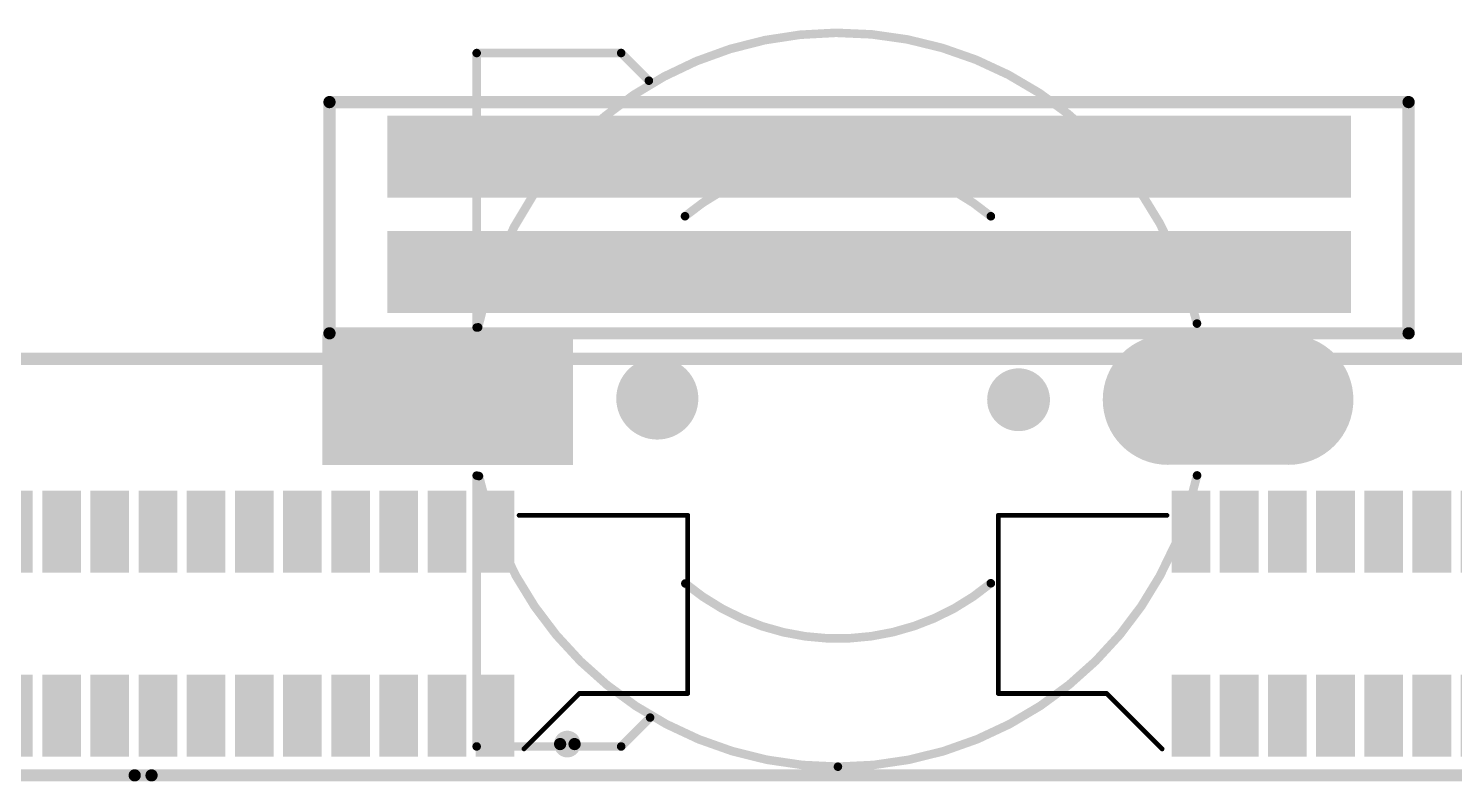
# Model space of a CAD drawing. Header units: millimetres. Extents: x 358.1 to 446.9, y 224.6 to 280.8.
# Drawn here: x 375.13 to 404.73, y 224.55 to 240.19 of the extents above; entities that cross this region are included whole.
import ezdxf

# ---------------------------------------------------------------- set-up
doc = ezdxf.new("R2010")
doc.units = ezdxf.units.MM
for name, color, linetype in [('BottomLayer', 5, 'Continuous'), ('BottomOverlay', 54, 'Continuous'), ('BottomPaste', 16, 'Continuous'), ('BottomSolder', 6, 'Continuous'), ('KeepOutLayer', 6, 'Continuous'), ('MidLayer1', 16, 'Continuous'), ('MidLayer2', 76, 'Continuous'), ('MidLayer3', 90, 'Continuous'), ('MidLayer4', 156, 'Continuous'), ('MultiLayer', 9, 'Continuous'), ('TopLayer', 1, 'Continuous'), ('TopOverlay', 2, 'Continuous'), ('TopPaste', 8, 'Continuous'), ('TopSolder', 216, 'Continuous')]:
    doc.layers.add(name, color=color, linetype=linetype)

# ---------------------------------------------------------------- blocks, each defined once
blk = doc.blocks.new('CR1220_B_2')
at = {"layer": 'BottomLayer'}
for points, const_width in [([(-0.35, -4.85, 1), (0.4, -4.85, 1)], 0.75), ([(-0.275, -12.35, 1), (0.275, -12.35, 1)], 0.55), ([(-0.625, -15.45, 1), (0.625, -15.45, 1)], 1.25), ([(-0.625, -17.95, 1), (0.625, -17.95, 1)], 1.25)]:
    blk.add_lwpolyline(points, format="xyb", close=True, dxfattribs=dict(at, const_width=const_width))
at = {"layer": 'BottomLayer', "const_width": 2.5}
blk.add_lwpolyline([(0, -17.95), (0, -15.45)], dxfattribs=at)
at = {"layer": 'BottomLayer'}
blk.add_solid([(-1.25, 2), (-1.25, -3), (1.25, 2), (1.25, -3)], dxfattribs=at)
at = {"layer": 'BottomOverlay', "const_width": 0.178}
for points in [[(-7.62, -8.6, -0.3541), (-1.585, -1.147)], [(1.504, -1.13, -0.814418), (1.581, -16.054)], [(-3.81, -11.775, -0.361502), (-3.816, -5.432)], [(3.81, -5.425, -0.361995), (3.81, -11.775)], [(-1.571, -16.056, -0.354618), (-7.62, -8.6)]]:
    blk.add_lwpolyline(points, format="xyb", dxfattribs=at)
for points in [[(-7.2, -1.1), (-7.2, -4.1)], [(-7.2, -1.1), (-1.575, -1.1)], [(1.5, -1.1), (7.2, -1.1)], [(7.2, -1.1), (7.2, -4.1)], [(-7.2, -4.1), (-6.6, -4.7)], [(7.2, -4.1), (6.625, -4.675)]]:
    blk.add_lwpolyline(points, dxfattribs=at)
at = {"layer": 'BottomOverlay', "const_width": 0.0889}
for points in [[(-7.244, -1.1, 1), (-7.156, -1.1, 1)], [(-7.244, -1.1, 1), (-7.156, -1.1, 1)], [(-1.629, -1.147, 1), (-1.54, -1.147, 1)], [(-1.619, -1.1, 1), (-1.531, -1.1, 1)], [(1.456, -1.1, 1), (1.544, -1.1, 1)], [(1.46, -1.13, 1), (1.548, -1.13, 1)], [(7.156, -1.1, 1), (7.244, -1.1, 1)], [(7.156, -1.1, 1), (7.244, -1.1, 1)], [(-7.244, -4.1, 1), (-7.156, -4.1, 1)], [(-7.244, -4.1, 1), (-7.156, -4.1, 1)], [(7.156, -4.1, 1), (7.244, -4.1, 1)], [(7.156, -4.1, 1), (7.244, -4.1, 1)], [(-6.644, -4.7, 1), (-6.556, -4.7, 1)], [(6.581, -4.675, 1), (6.669, -4.675, 1)], [(-3.86, -5.432, 1), (-3.771, -5.432, 1)], [(3.766, -5.425, 1), (3.855, -5.425, 1)], [(-7.664, -8.6, 1), (-7.576, -8.6, 1)], [(-7.664, -8.6, 1), (-7.576, -8.6, 1)], [(-3.855, -11.775, 1), (-3.766, -11.775, 1)], [(3.766, -11.775, 1), (3.855, -11.775, 1)], [(-1.616, -16.056, 1), (-1.527, -16.056, 1)], [(1.537, -16.054, 1), (1.626, -16.054, 1)]]:
    blk.add_lwpolyline(points, format="xyb", close=True, dxfattribs=at)
at = {"layer": 'BottomPaste', "const_width": 2.5}
blk.add_lwpolyline([(0, -17.95), (0, -15.45)], dxfattribs=at)
at = {"layer": 'BottomPaste', "const_width": 1.25}
for points in [[(-0.625, -15.45, 1), (0.625, -15.45, 1)], [(-0.625, -17.95, 1), (0.625, -17.95, 1)]]:
    blk.add_lwpolyline(points, format="xyb", close=True, dxfattribs=at)
at = {"layer": 'BottomPaste'}
blk.add_solid([(-1.25, 2), (-1.25, -3), (1.25, 2), (1.25, -3)], dxfattribs=at)
at = {"layer": 'BottomSolder'}
for points, const_width in [([(-0.401, -4.85, 1), (0.451, -4.85, 1)], 0.852), ([(-0.326, -12.35, 1), (0.326, -12.35, 1)], 0.652), ([(-0.676, -15.45, 1), (0.676, -15.45, 1)], 1.352), ([(-0.676, -17.95, 1), (0.676, -17.95, 1)], 1.352)]:
    blk.add_lwpolyline(points, format="xyb", close=True, dxfattribs=dict(at, const_width=const_width))
at = {"layer": 'BottomSolder', "const_width": 2.703}
blk.add_lwpolyline([(0, -17.95), (0, -15.45)], dxfattribs=at)
at = {"layer": 'BottomSolder'}
blk.add_solid([(-1.352, 2.102), (-1.352, -3.102), (1.352, 2.102), (1.352, -3.102)], dxfattribs=at)
at = {"layer": 'MidLayer1'}
for points, const_width in [([(-0.35, -4.85, 1), (0.4, -4.85, 1)], 0.75), ([(-0.275, -12.35, 1), (0.275, -12.35, 1)], 0.55)]:
    blk.add_lwpolyline(points, format="xyb", close=True, dxfattribs=dict(at, const_width=const_width))
at = {"layer": 'MidLayer2'}
for points, const_width in [([(-0.35, -4.85, 1), (0.4, -4.85, 1)], 0.75), ([(-0.275, -12.35, 1), (0.275, -12.35, 1)], 0.55)]:
    blk.add_lwpolyline(points, format="xyb", close=True, dxfattribs=dict(at, const_width=const_width))
at = {"layer": 'MidLayer3'}
for points, const_width in [([(-0.35, -4.85, 1), (0.4, -4.85, 1)], 0.75), ([(-0.275, -12.35, 1), (0.275, -12.35, 1)], 0.55)]:
    blk.add_lwpolyline(points, format="xyb", close=True, dxfattribs=dict(at, const_width=const_width))
at = {"layer": 'MidLayer4'}
for points, const_width in [([(-0.35, -4.85, 1), (0.4, -4.85, 1)], 0.75), ([(-0.275, -12.35, 1), (0.275, -12.35, 1)], 0.55)]:
    blk.add_lwpolyline(points, format="xyb", close=True, dxfattribs=dict(at, const_width=const_width))
at = {"layer": 'MultiLayer'}
for points, const_width in [([(-0.35, -4.85, 1), (0.4, -4.85, 1)], 0.75), ([(-0.275, -12.35, 1), (0.275, -12.35, 1)], 0.55)]:
    blk.add_lwpolyline(points, format="xyb", close=True, dxfattribs=dict(at, const_width=const_width))
at = {"layer": 'TopLayer'}
for points, const_width in [([(-0.35, -4.85, 1), (0.4, -4.85, 1)], 0.75), ([(-0.275, -12.35, 1), (0.275, -12.35, 1)], 0.55)]:
    blk.add_lwpolyline(points, format="xyb", close=True, dxfattribs=dict(at, const_width=const_width))
at = {"layer": 'TopSolder'}
for points, const_width in [([(-0.401, -4.85, 1), (0.451, -4.85, 1)], 0.852), ([(-0.326, -12.35, 1), (0.326, -12.35, 1)], 0.652)]:
    blk.add_lwpolyline(points, format="xyb", close=True, dxfattribs=dict(at, const_width=const_width))
blk = doc.blocks.new('FFC1_0_SMT_15P_4')
at = {"layer": 'TopLayer'}
for points in [[(-7.3, 1.16), (-6.7, 1.16), (-7.3, 2.66), (-6.7, 2.66)], [(-6.3, 1.16), (-5.7, 1.16), (-6.3, 2.66), (-5.7, 2.66)], [(-5.3, 1.16), (-4.7, 1.16), (-5.3, 2.66), (-4.7, 2.66)], [(-4.3, 1.16), (-3.7, 1.16), (-4.3, 2.66), (-3.7, 2.66)], [(-3.3, 1.16), (-2.7, 1.16), (-3.3, 2.66), (-2.7, 2.66)], [(-2.3, 1.16), (-1.7, 1.16), (-2.3, 2.66), (-1.7, 2.66)], [(-1.3, 1.16), (-0.7, 1.16), (-1.3, 2.66), (-0.7, 2.66)], [(-0.3, 1.16), (0.3, 1.16), (-0.3, 2.66), (0.3, 2.66)], [(0.7, 1.16), (1.3, 1.16), (0.7, 2.66), (1.3, 2.66)], [(1.7, 1.16), (2.3, 1.16), (1.7, 2.66), (2.3, 2.66)], [(2.7, 1.16), (3.3, 1.16), (2.7, 2.66), (3.3, 2.66)], [(3.7, 1.16), (4.3, 1.16), (3.7, 2.66), (4.3, 2.66)], [(4.7, 1.16), (5.3, 1.16), (4.7, 2.66), (5.3, 2.66)], [(5.7, 1.16), (6.3, 1.16), (5.7, 2.66), (6.3, 2.66)], [(6.7, 1.16), (7.3, 1.16), (6.7, 2.66), (7.3, 2.66)], [(-7.3, -2.66), (-6.7, -2.66), (-7.3, -1.16), (-6.7, -1.16)], [(-6.3, -2.66), (-5.7, -2.66), (-6.3, -1.16), (-5.7, -1.16)], [(-5.3, -2.66), (-4.7, -2.66), (-5.3, -1.16), (-4.7, -1.16)], [(-4.3, -2.66), (-3.7, -2.66), (-4.3, -1.16), (-3.7, -1.16)], [(-3.3, -2.66), (-2.7, -2.66), (-3.3, -1.16), (-2.7, -1.16)], [(-2.3, -2.66), (-1.7, -2.66), (-2.3, -1.16), (-1.7, -1.16)], [(-1.3, -2.66), (-0.7, -2.66), (-1.3, -1.16), (-0.7, -1.16)], [(-0.3, -2.66), (0.3, -2.66), (-0.3, -1.16), (0.3, -1.16)], [(0.7, -2.66), (1.3, -2.66), (0.7, -1.16), (1.3, -1.16)], [(1.7, -2.66), (2.3, -2.66), (1.7, -1.16), (2.3, -1.16)], [(2.7, -2.66), (3.3, -2.66), (2.7, -1.16), (3.3, -1.16)], [(3.7, -2.66), (4.3, -2.66), (3.7, -1.16), (4.3, -1.16)], [(4.7, -2.66), (5.3, -2.66), (4.7, -1.16), (5.3, -1.16)], [(5.7, -2.66), (6.3, -2.66), (5.7, -1.16), (6.3, -1.16)], [(6.7, -2.66), (7.3, -2.66), (6.7, -1.16), (7.3, -1.16)]]:
    blk.add_solid(points, dxfattribs=at)
at = {"layer": 'TopOverlay'}
for points, const_width in [([(-8.35, 2.5, 1), (-8.65, 2.5, 1)], 0.254), ([(-8.714, 2.5, 1), (-8.587, 2.5, 1)], 0.127), ([(-8.414, 2.5, 1), (-8.287, 2.5, 1)], 0.127), ([(-7.625, 2.6, 1), (-7.575, 2.6, 1)], 0.05), ([(7.575, 2.6, 1), (7.625, 2.6, 1)], 0.05), ([(-11.025, 1.45, 1), (-10.975, 1.45, 1)], 0.05), ([(-11.025, 1.45, 1), (-10.975, 1.45, 1)], 0.05), ([(-8.775, 1.45, 1), (-8.725, 1.45, 1)], 0.05), ([(-8.775, 1.45, 1), (-8.725, 1.45, 1)], 0.05), ([(8.725, 1.45, 1), (8.775, 1.45, 1)], 0.05), ([(8.725, 1.45, 1), (8.775, 1.45, 1)], 0.05), ([(10.975, 1.45, 1), (11.025, 1.45, 1)], 0.05), ([(10.975, 1.45, 1), (11.025, 1.45, 1)], 0.05), ([(-11.025, -2.25, 1), (-10.975, -2.25, 1)], 0.05), ([(-11.025, -2.25, 1), (-10.975, -2.25, 1)], 0.05), ([(-7.525, -2.25, 1), (-7.475, -2.25, 1)], 0.05), ([(7.475, -2.25, 1), (7.525, -2.25, 1)], 0.05), ([(10.975, -2.25, 1), (11.025, -2.25, 1)], 0.05), ([(10.975, -2.25, 1), (11.025, -2.25, 1)], 0.05)]:
    blk.add_lwpolyline(points, format="xyb", close=True, dxfattribs=dict(at, const_width=const_width))
at = {"layer": 'TopOverlay', "const_width": 0.1}
for points in [[(-7.6, 2.6), (-8.75, 1.45)], [(8.75, 1.45), (7.6, 2.6)], [(-8.75, 1.45), (-11, 1.45)], [(-11, 1.45), (-11, -2.25)], [(11, 1.45), (8.75, 1.45)], [(11, 1.45), (11, -2.25)], [(-7.5, -2.25), (-11, -2.25)], [(11, -2.25), (7.5, -2.25)]]:
    blk.add_lwpolyline(points, dxfattribs=at)
at = {"layer": 'TopPaste'}
for points in [[(-7.3, 1.16), (-6.7, 1.16), (-7.3, 2.66), (-6.7, 2.66)], [(-6.3, 1.16), (-5.7, 1.16), (-6.3, 2.66), (-5.7, 2.66)], [(-5.3, 1.16), (-4.7, 1.16), (-5.3, 2.66), (-4.7, 2.66)], [(-4.3, 1.16), (-3.7, 1.16), (-4.3, 2.66), (-3.7, 2.66)], [(-3.3, 1.16), (-2.7, 1.16), (-3.3, 2.66), (-2.7, 2.66)], [(-2.3, 1.16), (-1.7, 1.16), (-2.3, 2.66), (-1.7, 2.66)], [(-1.3, 1.16), (-0.7, 1.16), (-1.3, 2.66), (-0.7, 2.66)], [(-0.3, 1.16), (0.3, 1.16), (-0.3, 2.66), (0.3, 2.66)], [(0.7, 1.16), (1.3, 1.16), (0.7, 2.66), (1.3, 2.66)], [(1.7, 1.16), (2.3, 1.16), (1.7, 2.66), (2.3, 2.66)], [(2.7, 1.16), (3.3, 1.16), (2.7, 2.66), (3.3, 2.66)], [(3.7, 1.16), (4.3, 1.16), (3.7, 2.66), (4.3, 2.66)], [(4.7, 1.16), (5.3, 1.16), (4.7, 2.66), (5.3, 2.66)], [(5.7, 1.16), (6.3, 1.16), (5.7, 2.66), (6.3, 2.66)], [(6.7, 1.16), (7.3, 1.16), (6.7, 2.66), (7.3, 2.66)], [(-7.3, -2.66), (-6.7, -2.66), (-7.3, -1.16), (-6.7, -1.16)], [(-6.3, -2.66), (-5.7, -2.66), (-6.3, -1.16), (-5.7, -1.16)], [(-5.3, -2.66), (-4.7, -2.66), (-5.3, -1.16), (-4.7, -1.16)], [(-4.3, -2.66), (-3.7, -2.66), (-4.3, -1.16), (-3.7, -1.16)], [(-3.3, -2.66), (-2.7, -2.66), (-3.3, -1.16), (-2.7, -1.16)], [(-2.3, -2.66), (-1.7, -2.66), (-2.3, -1.16), (-1.7, -1.16)], [(-1.3, -2.66), (-0.7, -2.66), (-1.3, -1.16), (-0.7, -1.16)], [(-0.3, -2.66), (0.3, -2.66), (-0.3, -1.16), (0.3, -1.16)], [(0.7, -2.66), (1.3, -2.66), (0.7, -1.16), (1.3, -1.16)], [(1.7, -2.66), (2.3, -2.66), (1.7, -1.16), (2.3, -1.16)], [(2.7, -2.66), (3.3, -2.66), (2.7, -1.16), (3.3, -1.16)], [(3.7, -2.66), (4.3, -2.66), (3.7, -1.16), (4.3, -1.16)], [(4.7, -2.66), (5.3, -2.66), (4.7, -1.16), (5.3, -1.16)], [(5.7, -2.66), (6.3, -2.66), (5.7, -1.16), (6.3, -1.16)], [(6.7, -2.66), (7.3, -2.66), (6.7, -1.16), (7.3, -1.16)]]:
    blk.add_solid(points, dxfattribs=at)
at = {"layer": 'TopSolder'}
for points in [[(-7.402, 1.058), (-6.598, 1.058), (-7.402, 2.762), (-6.598, 2.762)], [(-6.402, 1.058), (-5.598, 1.058), (-6.402, 2.762), (-5.598, 2.762)], [(-5.402, 1.058), (-4.598, 1.058), (-5.402, 2.762), (-4.598, 2.762)], [(-4.402, 1.058), (-3.598, 1.058), (-4.402, 2.762), (-3.598, 2.762)], [(-3.402, 1.058), (-2.598, 1.058), (-3.402, 2.762), (-2.598, 2.762)], [(-2.402, 1.058), (-1.598, 1.058), (-2.402, 2.762), (-1.598, 2.762)], [(-1.402, 1.058), (-0.598, 1.058), (-1.402, 2.762), (-0.598, 2.762)], [(-0.402, 1.058), (0.402, 1.058), (-0.402, 2.762), (0.402, 2.762)], [(0.598, 1.058), (1.402, 1.058), (0.598, 2.762), (1.402, 2.762)], [(1.598, 1.058), (2.402, 1.058), (1.598, 2.762), (2.402, 2.762)], [(2.598, 1.058), (3.402, 1.058), (2.598, 2.762), (3.402, 2.762)], [(3.598, 1.058), (4.402, 1.058), (3.598, 2.762), (4.402, 2.762)], [(4.598, 1.058), (5.402, 1.058), (4.598, 2.762), (5.402, 2.762)], [(5.598, 1.058), (6.402, 1.058), (5.598, 2.762), (6.402, 2.762)], [(6.598, 1.058), (7.402, 1.058), (6.598, 2.762), (7.402, 2.762)], [(-7.402, -2.762), (-6.598, -2.762), (-7.402, -1.058), (-6.598, -1.058)], [(-6.402, -2.762), (-5.598, -2.762), (-6.402, -1.058), (-5.598, -1.058)], [(-5.402, -2.762), (-4.598, -2.762), (-5.402, -1.058), (-4.598, -1.058)], [(-4.402, -2.762), (-3.598, -2.762), (-4.402, -1.058), (-3.598, -1.058)], [(-3.402, -2.762), (-2.598, -2.762), (-3.402, -1.058), (-2.598, -1.058)], [(-2.402, -2.762), (-1.598, -2.762), (-2.402, -1.058), (-1.598, -1.058)], [(-1.402, -2.762), (-0.598, -2.762), (-1.402, -1.058), (-0.598, -1.058)], [(-0.402, -2.762), (0.402, -2.762), (-0.402, -1.058), (0.402, -1.058)], [(0.598, -2.762), (1.402, -2.762), (0.598, -1.058), (1.402, -1.058)], [(1.598, -2.762), (2.402, -2.762), (1.598, -1.058), (2.402, -1.058)], [(2.598, -2.762), (3.402, -2.762), (2.598, -1.058), (3.402, -1.058)], [(3.598, -2.762), (4.402, -2.762), (3.598, -1.058), (4.402, -1.058)], [(4.598, -2.762), (5.402, -2.762), (4.598, -1.058), (5.402, -1.058)], [(5.598, -2.762), (6.402, -2.762), (5.598, -1.058), (6.402, -1.058)], [(6.598, -2.762), (7.402, -2.762), (6.598, -1.058), (7.402, -1.058)]]:
    blk.add_solid(points, dxfattribs=at)
blk = doc.blocks.new('FFC1_0_SMT_15P_5')
at = {"layer": 'TopLayer'}
for points in [[(-7.3, 1.16), (-6.7, 1.16), (-7.3, 2.66), (-6.7, 2.66)], [(-6.3, 1.16), (-5.7, 1.16), (-6.3, 2.66), (-5.7, 2.66)], [(-5.3, 1.16), (-4.7, 1.16), (-5.3, 2.66), (-4.7, 2.66)], [(-4.3, 1.16), (-3.7, 1.16), (-4.3, 2.66), (-3.7, 2.66)], [(-3.3, 1.16), (-2.7, 1.16), (-3.3, 2.66), (-2.7, 2.66)], [(-2.3, 1.16), (-1.7, 1.16), (-2.3, 2.66), (-1.7, 2.66)], [(-1.3, 1.16), (-0.7, 1.16), (-1.3, 2.66), (-0.7, 2.66)], [(-0.3, 1.16), (0.3, 1.16), (-0.3, 2.66), (0.3, 2.66)], [(0.7, 1.16), (1.3, 1.16), (0.7, 2.66), (1.3, 2.66)], [(1.7, 1.16), (2.3, 1.16), (1.7, 2.66), (2.3, 2.66)], [(2.7, 1.16), (3.3, 1.16), (2.7, 2.66), (3.3, 2.66)], [(3.7, 1.16), (4.3, 1.16), (3.7, 2.66), (4.3, 2.66)], [(4.7, 1.16), (5.3, 1.16), (4.7, 2.66), (5.3, 2.66)], [(5.7, 1.16), (6.3, 1.16), (5.7, 2.66), (6.3, 2.66)], [(6.7, 1.16), (7.3, 1.16), (6.7, 2.66), (7.3, 2.66)], [(-7.3, -2.66), (-6.7, -2.66), (-7.3, -1.16), (-6.7, -1.16)], [(-6.3, -2.66), (-5.7, -2.66), (-6.3, -1.16), (-5.7, -1.16)], [(-5.3, -2.66), (-4.7, -2.66), (-5.3, -1.16), (-4.7, -1.16)], [(-4.3, -2.66), (-3.7, -2.66), (-4.3, -1.16), (-3.7, -1.16)], [(-3.3, -2.66), (-2.7, -2.66), (-3.3, -1.16), (-2.7, -1.16)], [(-2.3, -2.66), (-1.7, -2.66), (-2.3, -1.16), (-1.7, -1.16)], [(-1.3, -2.66), (-0.7, -2.66), (-1.3, -1.16), (-0.7, -1.16)], [(-0.3, -2.66), (0.3, -2.66), (-0.3, -1.16), (0.3, -1.16)], [(0.7, -2.66), (1.3, -2.66), (0.7, -1.16), (1.3, -1.16)], [(1.7, -2.66), (2.3, -2.66), (1.7, -1.16), (2.3, -1.16)], [(2.7, -2.66), (3.3, -2.66), (2.7, -1.16), (3.3, -1.16)], [(3.7, -2.66), (4.3, -2.66), (3.7, -1.16), (4.3, -1.16)], [(4.7, -2.66), (5.3, -2.66), (4.7, -1.16), (5.3, -1.16)], [(5.7, -2.66), (6.3, -2.66), (5.7, -1.16), (6.3, -1.16)], [(6.7, -2.66), (7.3, -2.66), (6.7, -1.16), (7.3, -1.16)]]:
    blk.add_solid(points, dxfattribs=at)
at = {"layer": 'TopOverlay'}
for points, const_width in [([(-8.35, 2.5, 1), (-8.65, 2.5, 1)], 0.254), ([(-8.714, 2.5, 1), (-8.587, 2.5, 1)], 0.127), ([(-8.414, 2.5, 1), (-8.287, 2.5, 1)], 0.127), ([(-7.625, 2.6, 1), (-7.575, 2.6, 1)], 0.05), ([(7.575, 2.6, 1), (7.625, 2.6, 1)], 0.05), ([(-11.025, 1.45, 1), (-10.975, 1.45, 1)], 0.05), ([(-11.025, 1.45, 1), (-10.975, 1.45, 1)], 0.05), ([(-8.775, 1.45, 1), (-8.725, 1.45, 1)], 0.05), ([(-8.775, 1.45, 1), (-8.725, 1.45, 1)], 0.05), ([(8.725, 1.45, 1), (8.775, 1.45, 1)], 0.05), ([(8.725, 1.45, 1), (8.775, 1.45, 1)], 0.05), ([(10.975, 1.45, 1), (11.025, 1.45, 1)], 0.05), ([(10.975, 1.45, 1), (11.025, 1.45, 1)], 0.05), ([(-11.025, -2.25, 1), (-10.975, -2.25, 1)], 0.05), ([(-11.025, -2.25, 1), (-10.975, -2.25, 1)], 0.05), ([(-7.525, -2.25, 1), (-7.475, -2.25, 1)], 0.05), ([(7.475, -2.25, 1), (7.525, -2.25, 1)], 0.05), ([(10.975, -2.25, 1), (11.025, -2.25, 1)], 0.05), ([(10.975, -2.25, 1), (11.025, -2.25, 1)], 0.05)]:
    blk.add_lwpolyline(points, format="xyb", close=True, dxfattribs=dict(at, const_width=const_width))
at = {"layer": 'TopOverlay', "const_width": 0.1}
for points in [[(-7.6, 2.6), (-8.75, 1.45)], [(8.75, 1.45), (7.6, 2.6)], [(-8.75, 1.45), (-11, 1.45)], [(-11, 1.45), (-11, -2.25)], [(11, 1.45), (8.75, 1.45)], [(11, 1.45), (11, -2.25)], [(-7.5, -2.25), (-11, -2.25)], [(11, -2.25), (7.5, -2.25)]]:
    blk.add_lwpolyline(points, dxfattribs=at)
at = {"layer": 'TopPaste'}
for points in [[(-7.3, 1.16), (-6.7, 1.16), (-7.3, 2.66), (-6.7, 2.66)], [(-6.3, 1.16), (-5.7, 1.16), (-6.3, 2.66), (-5.7, 2.66)], [(-5.3, 1.16), (-4.7, 1.16), (-5.3, 2.66), (-4.7, 2.66)], [(-4.3, 1.16), (-3.7, 1.16), (-4.3, 2.66), (-3.7, 2.66)], [(-3.3, 1.16), (-2.7, 1.16), (-3.3, 2.66), (-2.7, 2.66)], [(-2.3, 1.16), (-1.7, 1.16), (-2.3, 2.66), (-1.7, 2.66)], [(-1.3, 1.16), (-0.7, 1.16), (-1.3, 2.66), (-0.7, 2.66)], [(-0.3, 1.16), (0.3, 1.16), (-0.3, 2.66), (0.3, 2.66)], [(0.7, 1.16), (1.3, 1.16), (0.7, 2.66), (1.3, 2.66)], [(1.7, 1.16), (2.3, 1.16), (1.7, 2.66), (2.3, 2.66)], [(2.7, 1.16), (3.3, 1.16), (2.7, 2.66), (3.3, 2.66)], [(3.7, 1.16), (4.3, 1.16), (3.7, 2.66), (4.3, 2.66)], [(4.7, 1.16), (5.3, 1.16), (4.7, 2.66), (5.3, 2.66)], [(5.7, 1.16), (6.3, 1.16), (5.7, 2.66), (6.3, 2.66)], [(6.7, 1.16), (7.3, 1.16), (6.7, 2.66), (7.3, 2.66)], [(-7.3, -2.66), (-6.7, -2.66), (-7.3, -1.16), (-6.7, -1.16)], [(-6.3, -2.66), (-5.7, -2.66), (-6.3, -1.16), (-5.7, -1.16)], [(-5.3, -2.66), (-4.7, -2.66), (-5.3, -1.16), (-4.7, -1.16)], [(-4.3, -2.66), (-3.7, -2.66), (-4.3, -1.16), (-3.7, -1.16)], [(-3.3, -2.66), (-2.7, -2.66), (-3.3, -1.16), (-2.7, -1.16)], [(-2.3, -2.66), (-1.7, -2.66), (-2.3, -1.16), (-1.7, -1.16)], [(-1.3, -2.66), (-0.7, -2.66), (-1.3, -1.16), (-0.7, -1.16)], [(-0.3, -2.66), (0.3, -2.66), (-0.3, -1.16), (0.3, -1.16)], [(0.7, -2.66), (1.3, -2.66), (0.7, -1.16), (1.3, -1.16)], [(1.7, -2.66), (2.3, -2.66), (1.7, -1.16), (2.3, -1.16)], [(2.7, -2.66), (3.3, -2.66), (2.7, -1.16), (3.3, -1.16)], [(3.7, -2.66), (4.3, -2.66), (3.7, -1.16), (4.3, -1.16)], [(4.7, -2.66), (5.3, -2.66), (4.7, -1.16), (5.3, -1.16)], [(5.7, -2.66), (6.3, -2.66), (5.7, -1.16), (6.3, -1.16)], [(6.7, -2.66), (7.3, -2.66), (6.7, -1.16), (7.3, -1.16)]]:
    blk.add_solid(points, dxfattribs=at)
at = {"layer": 'TopSolder'}
for points in [[(-7.402, 1.058), (-6.598, 1.058), (-7.402, 2.762), (-6.598, 2.762)], [(-6.402, 1.058), (-5.598, 1.058), (-6.402, 2.762), (-5.598, 2.762)], [(-5.402, 1.058), (-4.598, 1.058), (-5.402, 2.762), (-4.598, 2.762)], [(-4.402, 1.058), (-3.598, 1.058), (-4.402, 2.762), (-3.598, 2.762)], [(-3.402, 1.058), (-2.598, 1.058), (-3.402, 2.762), (-2.598, 2.762)], [(-2.402, 1.058), (-1.598, 1.058), (-2.402, 2.762), (-1.598, 2.762)], [(-1.402, 1.058), (-0.598, 1.058), (-1.402, 2.762), (-0.598, 2.762)], [(-0.402, 1.058), (0.402, 1.058), (-0.402, 2.762), (0.402, 2.762)], [(0.598, 1.058), (1.402, 1.058), (0.598, 2.762), (1.402, 2.762)], [(1.598, 1.058), (2.402, 1.058), (1.598, 2.762), (2.402, 2.762)], [(2.598, 1.058), (3.402, 1.058), (2.598, 2.762), (3.402, 2.762)], [(3.598, 1.058), (4.402, 1.058), (3.598, 2.762), (4.402, 2.762)], [(4.598, 1.058), (5.402, 1.058), (4.598, 2.762), (5.402, 2.762)], [(5.598, 1.058), (6.402, 1.058), (5.598, 2.762), (6.402, 2.762)], [(6.598, 1.058), (7.402, 1.058), (6.598, 2.762), (7.402, 2.762)], [(-7.402, -2.762), (-6.598, -2.762), (-7.402, -1.058), (-6.598, -1.058)], [(-6.402, -2.762), (-5.598, -2.762), (-6.402, -1.058), (-5.598, -1.058)], [(-5.402, -2.762), (-4.598, -2.762), (-5.402, -1.058), (-4.598, -1.058)], [(-4.402, -2.762), (-3.598, -2.762), (-4.402, -1.058), (-3.598, -1.058)], [(-3.402, -2.762), (-2.598, -2.762), (-3.402, -1.058), (-2.598, -1.058)], [(-2.402, -2.762), (-1.598, -2.762), (-2.402, -1.058), (-1.598, -1.058)], [(-1.402, -2.762), (-0.598, -2.762), (-1.402, -1.058), (-0.598, -1.058)], [(-0.402, -2.762), (0.402, -2.762), (-0.402, -1.058), (0.402, -1.058)], [(0.598, -2.762), (1.402, -2.762), (0.598, -1.058), (1.402, -1.058)], [(1.598, -2.762), (2.402, -2.762), (1.598, -1.058), (2.402, -1.058)], [(2.598, -2.762), (3.402, -2.762), (2.598, -1.058), (3.402, -1.058)], [(3.598, -2.762), (4.402, -2.762), (3.598, -1.058), (4.402, -1.058)], [(4.598, -2.762), (5.402, -2.762), (4.598, -1.058), (5.402, -1.058)], [(5.598, -2.762), (6.402, -2.762), (5.598, -1.058), (6.402, -1.058)], [(6.598, -2.762), (7.402, -2.762), (6.598, -1.058), (7.402, -1.058)]]:
    blk.add_solid(points, dxfattribs=at)
blk = doc.blocks.new('CM4_10')
at = {"layer": 'TopLayer'}
for points in [[(-19.5, -33.25), (-19.7, -33.25), (-19.5, -34.75), (-19.7, -34.75)], [(-19.1, -33.25), (-19.3, -33.25), (-19.1, -34.75), (-19.3, -34.75)], [(-18.7, -33.25), (-18.9, -33.25), (-18.7, -34.75), (-18.9, -34.75)], [(-18.3, -33.25), (-18.5, -33.25), (-18.3, -34.75), (-18.5, -34.75)], [(-17.9, -33.25), (-18.1, -33.25), (-17.9, -34.75), (-18.1, -34.75)], [(-17.5, -33.25), (-17.7, -33.25), (-17.5, -34.75), (-17.7, -34.75)], [(-17.1, -33.25), (-17.3, -33.25), (-17.1, -34.75), (-17.3, -34.75)], [(-16.7, -33.25), (-16.9, -33.25), (-16.7, -34.75), (-16.9, -34.75)], [(-16.3, -33.25), (-16.5, -33.25), (-16.3, -34.75), (-16.5, -34.75)], [(-15.9, -33.25), (-16.1, -33.25), (-15.9, -34.75), (-16.1, -34.75)], [(-15.5, -33.25), (-15.7, -33.25), (-15.5, -34.75), (-15.7, -34.75)], [(-15.1, -33.25), (-15.3, -33.25), (-15.1, -34.75), (-15.3, -34.75)], [(-14.7, -33.25), (-14.9, -33.25), (-14.7, -34.75), (-14.9, -34.75)], [(-14.3, -33.25), (-14.5, -33.25), (-14.3, -34.75), (-14.5, -34.75)], [(-13.9, -33.25), (-14.1, -33.25), (-13.9, -34.75), (-14.1, -34.75)], [(-13.5, -33.25), (-13.7, -33.25), (-13.5, -34.75), (-13.7, -34.75)], [(-13.1, -33.25), (-13.3, -33.25), (-13.1, -34.75), (-13.3, -34.75)], [(-12.7, -33.25), (-12.9, -33.25), (-12.7, -34.75), (-12.9, -34.75)], [(-12.3, -33.25), (-12.5, -33.25), (-12.3, -34.75), (-12.5, -34.75)], [(-11.9, -33.25), (-12.1, -33.25), (-11.9, -34.75), (-12.1, -34.75)], [(-11.5, -33.25), (-11.7, -33.25), (-11.5, -34.75), (-11.7, -34.75)], [(-11.1, -33.25), (-11.3, -33.25), (-11.1, -34.75), (-11.3, -34.75)], [(-10.7, -33.25), (-10.9, -33.25), (-10.7, -34.75), (-10.9, -34.75)], [(-10.3, -33.25), (-10.5, -33.25), (-10.3, -34.75), (-10.5, -34.75)], [(-9.9, -33.25), (-10.1, -33.25), (-9.9, -34.75), (-10.1, -34.75)], [(-9.5, -33.25), (-9.7, -33.25), (-9.5, -34.75), (-9.7, -34.75)], [(-9.1, -33.25), (-9.3, -33.25), (-9.1, -34.75), (-9.3, -34.75)], [(-8.7, -33.25), (-8.9, -33.25), (-8.7, -34.75), (-8.9, -34.75)], [(-8.3, -33.25), (-8.5, -33.25), (-8.3, -34.75), (-8.5, -34.75)], [(-7.9, -33.25), (-8.1, -33.25), (-7.9, -34.75), (-8.1, -34.75)], [(-7.5, -33.25), (-7.7, -33.25), (-7.5, -34.75), (-7.7, -34.75)], [(-7.1, -33.25), (-7.3, -33.25), (-7.1, -34.75), (-7.3, -34.75)], [(-6.7, -33.25), (-6.9, -33.25), (-6.7, -34.75), (-6.9, -34.75)], [(-6.3, -33.25), (-6.5, -33.25), (-6.3, -34.75), (-6.5, -34.75)], [(-5.9, -33.25), (-6.1, -33.25), (-5.9, -34.75), (-6.1, -34.75)], [(-5.5, -33.25), (-5.7, -33.25), (-5.5, -34.75), (-5.7, -34.75)], [(-5.1, -33.25), (-5.3, -33.25), (-5.1, -34.75), (-5.3, -34.75)], [(-4.7, -33.25), (-4.9, -33.25), (-4.7, -34.75), (-4.9, -34.75)], [(-4.3, -33.25), (-4.5, -33.25), (-4.3, -34.75), (-4.5, -34.75)], [(-3.9, -33.25), (-4.1, -33.25), (-3.9, -34.75), (-4.1, -34.75)], [(-3.5, -33.25), (-3.7, -33.25), (-3.5, -34.75), (-3.7, -34.75)], [(-3.1, -33.25), (-3.3, -33.25), (-3.1, -34.75), (-3.3, -34.75)], [(-2.7, -33.25), (-2.9, -33.25), (-2.7, -34.75), (-2.9, -34.75)], [(-2.3, -33.25), (-2.5, -33.25), (-2.3, -34.75), (-2.5, -34.75)], [(-1.9, -33.25), (-2.1, -33.25), (-1.9, -34.75), (-2.1, -34.75)], [(-1.5, -33.25), (-1.7, -33.25), (-1.5, -34.75), (-1.7, -34.75)], [(-1.1, -33.25), (-1.3, -33.25), (-1.1, -34.75), (-1.3, -34.75)], [(-0.7, -33.25), (-0.9, -33.25), (-0.7, -34.75), (-0.9, -34.75)], [(-0.3, -33.25), (-0.5, -33.25), (-0.3, -34.75), (-0.5, -34.75)], [(0.1, -33.25), (-0.1, -33.25), (0.1, -34.75), (-0.1, -34.75)], [(-19.5, -35.65), (-19.7, -35.65), (-19.5, -37.15), (-19.7, -37.15)], [(-19.1, -35.65), (-19.3, -35.65), (-19.1, -37.15), (-19.3, -37.15)], [(-18.7, -35.65), (-18.9, -35.65), (-18.7, -37.15), (-18.9, -37.15)], [(-18.3, -35.65), (-18.5, -35.65), (-18.3, -37.15), (-18.5, -37.15)], [(-17.9, -35.65), (-18.1, -35.65), (-17.9, -37.15), (-18.1, -37.15)], [(-17.5, -35.65), (-17.7, -35.65), (-17.5, -37.15), (-17.7, -37.15)], [(-17.1, -35.65), (-17.3, -35.65), (-17.1, -37.15), (-17.3, -37.15)], [(-16.7, -35.65), (-16.9, -35.65), (-16.7, -37.15), (-16.9, -37.15)], [(-16.3, -35.65), (-16.5, -35.65), (-16.3, -37.15), (-16.5, -37.15)], [(-15.9, -35.65), (-16.1, -35.65), (-15.9, -37.15), (-16.1, -37.15)], [(-15.5, -35.65), (-15.7, -35.65), (-15.5, -37.15), (-15.7, -37.15)], [(-15.1, -35.65), (-15.3, -35.65), (-15.1, -37.15), (-15.3, -37.15)], [(-14.7, -35.65), (-14.9, -35.65), (-14.7, -37.15), (-14.9, -37.15)], [(-14.3, -35.65), (-14.5, -35.65), (-14.3, -37.15), (-14.5, -37.15)], [(-13.9, -35.65), (-14.1, -35.65), (-13.9, -37.15), (-14.1, -37.15)], [(-13.5, -35.65), (-13.7, -35.65), (-13.5, -37.15), (-13.7, -37.15)], [(-13.1, -35.65), (-13.3, -35.65), (-13.1, -37.15), (-13.3, -37.15)], [(-12.7, -35.65), (-12.9, -35.65), (-12.7, -37.15), (-12.9, -37.15)], [(-12.3, -35.65), (-12.5, -35.65), (-12.3, -37.15), (-12.5, -37.15)], [(-11.9, -35.65), (-12.1, -35.65), (-11.9, -37.15), (-12.1, -37.15)], [(-11.5, -35.65), (-11.7, -35.65), (-11.5, -37.15), (-11.7, -37.15)], [(-11.1, -35.65), (-11.3, -35.65), (-11.1, -37.15), (-11.3, -37.15)], [(-10.7, -35.65), (-10.9, -35.65), (-10.7, -37.15), (-10.9, -37.15)], [(-10.3, -35.65), (-10.5, -35.65), (-10.3, -37.15), (-10.5, -37.15)], [(-9.9, -35.65), (-10.1, -35.65), (-9.9, -37.15), (-10.1, -37.15)], [(-9.5, -35.65), (-9.7, -35.65), (-9.5, -37.15), (-9.7, -37.15)], [(-9.1, -35.65), (-9.3, -35.65), (-9.1, -37.15), (-9.3, -37.15)], [(-8.7, -35.65), (-8.9, -35.65), (-8.7, -37.15), (-8.9, -37.15)], [(-8.3, -35.65), (-8.5, -35.65), (-8.3, -37.15), (-8.5, -37.15)], [(-7.9, -35.65), (-8.1, -35.65), (-7.9, -37.15), (-8.1, -37.15)], [(-7.5, -35.65), (-7.7, -35.65), (-7.5, -37.15), (-7.7, -37.15)], [(-7.1, -35.65), (-7.3, -35.65), (-7.1, -37.15), (-7.3, -37.15)], [(-6.7, -35.65), (-6.9, -35.65), (-6.7, -37.15), (-6.9, -37.15)], [(-6.3, -35.65), (-6.5, -35.65), (-6.3, -37.15), (-6.5, -37.15)], [(-5.9, -35.65), (-6.1, -35.65), (-5.9, -37.15), (-6.1, -37.15)], [(-5.5, -35.65), (-5.7, -35.65), (-5.5, -37.15), (-5.7, -37.15)], [(-5.1, -35.65), (-5.3, -35.65), (-5.1, -37.15), (-5.3, -37.15)], [(-4.7, -35.65), (-4.9, -35.65), (-4.7, -37.15), (-4.9, -37.15)], [(-4.3, -35.65), (-4.5, -35.65), (-4.3, -37.15), (-4.5, -37.15)], [(-3.9, -35.65), (-4.1, -35.65), (-3.9, -37.15), (-4.1, -37.15)], [(-3.5, -35.65), (-3.7, -35.65), (-3.5, -37.15), (-3.7, -37.15)], [(-3.1, -35.65), (-3.3, -35.65), (-3.1, -37.15), (-3.3, -37.15)], [(-2.7, -35.65), (-2.9, -35.65), (-2.7, -37.15), (-2.9, -37.15)], [(-2.3, -35.65), (-2.5, -35.65), (-2.3, -37.15), (-2.5, -37.15)], [(-1.9, -35.65), (-2.1, -35.65), (-1.9, -37.15), (-2.1, -37.15)], [(-1.5, -35.65), (-1.7, -35.65), (-1.5, -37.15), (-1.7, -37.15)], [(-1.1, -35.65), (-1.3, -35.65), (-1.1, -37.15), (-1.3, -37.15)], [(-0.7, -35.65), (-0.9, -35.65), (-0.7, -37.15), (-0.9, -37.15)], [(-0.3, -35.65), (-0.5, -35.65), (-0.3, -37.15), (-0.5, -37.15)], [(0.1, -35.65), (-0.1, -35.65), (0.1, -37.15), (-0.1, -37.15)]]:
    blk.add_solid(points, dxfattribs=at)
at = {"layer": 'TopOverlay', "const_width": 0.254}
for points in [[(-21.006, -32.869), (1.397, -32.869)], [(-21.006, -37.67), (-21.006, -32.869)], [(1.397, -37.67), (1.397, -32.869)], [(-21.006, -37.67), (1.397, -37.67)], [(-31.8, -38.2), (17.194, -38.2)]]:
    blk.add_lwpolyline(points, dxfattribs=at)
at = {"layer": 'TopOverlay', "const_width": 0.127}
for points in [[(-21.069, -32.869, 1), (-20.942, -32.869, 1)], [(-21.069, -32.869, 1), (-20.942, -32.869, 1)], [(1.334, -32.869, 1), (1.461, -32.869, 1)], [(1.334, -32.869, 1), (1.461, -32.869, 1)], [(-21.069, -37.67, 1), (-20.942, -37.67, 1)], [(-21.069, -37.67, 1), (-20.942, -37.67, 1)], [(1.334, -37.67, 1), (1.461, -37.67, 1)], [(1.334, -37.67, 1), (1.461, -37.67, 1)]]:
    blk.add_lwpolyline(points, format="xyb", close=True, dxfattribs=at)
at = {"layer": 'TopPaste'}
for points in [[(-19.5, -33.25), (-19.7, -33.25), (-19.5, -34.75), (-19.7, -34.75)], [(-19.1, -33.25), (-19.3, -33.25), (-19.1, -34.75), (-19.3, -34.75)], [(-18.7, -33.25), (-18.9, -33.25), (-18.7, -34.75), (-18.9, -34.75)], [(-18.3, -33.25), (-18.5, -33.25), (-18.3, -34.75), (-18.5, -34.75)], [(-17.9, -33.25), (-18.1, -33.25), (-17.9, -34.75), (-18.1, -34.75)], [(-17.5, -33.25), (-17.7, -33.25), (-17.5, -34.75), (-17.7, -34.75)], [(-17.1, -33.25), (-17.3, -33.25), (-17.1, -34.75), (-17.3, -34.75)], [(-16.7, -33.25), (-16.9, -33.25), (-16.7, -34.75), (-16.9, -34.75)], [(-16.3, -33.25), (-16.5, -33.25), (-16.3, -34.75), (-16.5, -34.75)], [(-15.9, -33.25), (-16.1, -33.25), (-15.9, -34.75), (-16.1, -34.75)], [(-15.5, -33.25), (-15.7, -33.25), (-15.5, -34.75), (-15.7, -34.75)], [(-15.1, -33.25), (-15.3, -33.25), (-15.1, -34.75), (-15.3, -34.75)], [(-14.7, -33.25), (-14.9, -33.25), (-14.7, -34.75), (-14.9, -34.75)], [(-14.3, -33.25), (-14.5, -33.25), (-14.3, -34.75), (-14.5, -34.75)], [(-13.9, -33.25), (-14.1, -33.25), (-13.9, -34.75), (-14.1, -34.75)], [(-13.5, -33.25), (-13.7, -33.25), (-13.5, -34.75), (-13.7, -34.75)], [(-13.1, -33.25), (-13.3, -33.25), (-13.1, -34.75), (-13.3, -34.75)], [(-12.7, -33.25), (-12.9, -33.25), (-12.7, -34.75), (-12.9, -34.75)], [(-12.3, -33.25), (-12.5, -33.25), (-12.3, -34.75), (-12.5, -34.75)], [(-11.9, -33.25), (-12.1, -33.25), (-11.9, -34.75), (-12.1, -34.75)], [(-11.5, -33.25), (-11.7, -33.25), (-11.5, -34.75), (-11.7, -34.75)], [(-11.1, -33.25), (-11.3, -33.25), (-11.1, -34.75), (-11.3, -34.75)], [(-10.7, -33.25), (-10.9, -33.25), (-10.7, -34.75), (-10.9, -34.75)], [(-10.3, -33.25), (-10.5, -33.25), (-10.3, -34.75), (-10.5, -34.75)], [(-9.9, -33.25), (-10.1, -33.25), (-9.9, -34.75), (-10.1, -34.75)], [(-9.5, -33.25), (-9.7, -33.25), (-9.5, -34.75), (-9.7, -34.75)], [(-9.1, -33.25), (-9.3, -33.25), (-9.1, -34.75), (-9.3, -34.75)], [(-8.7, -33.25), (-8.9, -33.25), (-8.7, -34.75), (-8.9, -34.75)], [(-8.3, -33.25), (-8.5, -33.25), (-8.3, -34.75), (-8.5, -34.75)], [(-7.9, -33.25), (-8.1, -33.25), (-7.9, -34.75), (-8.1, -34.75)], [(-7.5, -33.25), (-7.7, -33.25), (-7.5, -34.75), (-7.7, -34.75)], [(-7.1, -33.25), (-7.3, -33.25), (-7.1, -34.75), (-7.3, -34.75)], [(-6.7, -33.25), (-6.9, -33.25), (-6.7, -34.75), (-6.9, -34.75)], [(-6.3, -33.25), (-6.5, -33.25), (-6.3, -34.75), (-6.5, -34.75)], [(-5.9, -33.25), (-6.1, -33.25), (-5.9, -34.75), (-6.1, -34.75)], [(-5.5, -33.25), (-5.7, -33.25), (-5.5, -34.75), (-5.7, -34.75)], [(-5.1, -33.25), (-5.3, -33.25), (-5.1, -34.75), (-5.3, -34.75)], [(-4.7, -33.25), (-4.9, -33.25), (-4.7, -34.75), (-4.9, -34.75)], [(-4.3, -33.25), (-4.5, -33.25), (-4.3, -34.75), (-4.5, -34.75)], [(-3.9, -33.25), (-4.1, -33.25), (-3.9, -34.75), (-4.1, -34.75)], [(-3.5, -33.25), (-3.7, -33.25), (-3.5, -34.75), (-3.7, -34.75)], [(-3.1, -33.25), (-3.3, -33.25), (-3.1, -34.75), (-3.3, -34.75)], [(-2.7, -33.25), (-2.9, -33.25), (-2.7, -34.75), (-2.9, -34.75)], [(-2.3, -33.25), (-2.5, -33.25), (-2.3, -34.75), (-2.5, -34.75)], [(-1.9, -33.25), (-2.1, -33.25), (-1.9, -34.75), (-2.1, -34.75)], [(-1.5, -33.25), (-1.7, -33.25), (-1.5, -34.75), (-1.7, -34.75)], [(-1.1, -33.25), (-1.3, -33.25), (-1.1, -34.75), (-1.3, -34.75)], [(-0.7, -33.25), (-0.9, -33.25), (-0.7, -34.75), (-0.9, -34.75)], [(-0.3, -33.25), (-0.5, -33.25), (-0.3, -34.75), (-0.5, -34.75)], [(0.1, -33.25), (-0.1, -33.25), (0.1, -34.75), (-0.1, -34.75)], [(-19.5, -35.65), (-19.7, -35.65), (-19.5, -37.15), (-19.7, -37.15)], [(-19.1, -35.65), (-19.3, -35.65), (-19.1, -37.15), (-19.3, -37.15)], [(-18.7, -35.65), (-18.9, -35.65), (-18.7, -37.15), (-18.9, -37.15)], [(-18.3, -35.65), (-18.5, -35.65), (-18.3, -37.15), (-18.5, -37.15)], [(-17.9, -35.65), (-18.1, -35.65), (-17.9, -37.15), (-18.1, -37.15)], [(-17.5, -35.65), (-17.7, -35.65), (-17.5, -37.15), (-17.7, -37.15)], [(-17.1, -35.65), (-17.3, -35.65), (-17.1, -37.15), (-17.3, -37.15)], [(-16.7, -35.65), (-16.9, -35.65), (-16.7, -37.15), (-16.9, -37.15)], [(-16.3, -35.65), (-16.5, -35.65), (-16.3, -37.15), (-16.5, -37.15)], [(-15.9, -35.65), (-16.1, -35.65), (-15.9, -37.15), (-16.1, -37.15)], [(-15.5, -35.65), (-15.7, -35.65), (-15.5, -37.15), (-15.7, -37.15)], [(-15.1, -35.65), (-15.3, -35.65), (-15.1, -37.15), (-15.3, -37.15)], [(-14.7, -35.65), (-14.9, -35.65), (-14.7, -37.15), (-14.9, -37.15)], [(-14.3, -35.65), (-14.5, -35.65), (-14.3, -37.15), (-14.5, -37.15)], [(-13.9, -35.65), (-14.1, -35.65), (-13.9, -37.15), (-14.1, -37.15)], [(-13.5, -35.65), (-13.7, -35.65), (-13.5, -37.15), (-13.7, -37.15)], [(-13.1, -35.65), (-13.3, -35.65), (-13.1, -37.15), (-13.3, -37.15)], [(-12.7, -35.65), (-12.9, -35.65), (-12.7, -37.15), (-12.9, -37.15)], [(-12.3, -35.65), (-12.5, -35.65), (-12.3, -37.15), (-12.5, -37.15)], [(-11.9, -35.65), (-12.1, -35.65), (-11.9, -37.15), (-12.1, -37.15)], [(-11.5, -35.65), (-11.7, -35.65), (-11.5, -37.15), (-11.7, -37.15)], [(-11.1, -35.65), (-11.3, -35.65), (-11.1, -37.15), (-11.3, -37.15)], [(-10.7, -35.65), (-10.9, -35.65), (-10.7, -37.15), (-10.9, -37.15)], [(-10.3, -35.65), (-10.5, -35.65), (-10.3, -37.15), (-10.5, -37.15)], [(-9.9, -35.65), (-10.1, -35.65), (-9.9, -37.15), (-10.1, -37.15)], [(-9.5, -35.65), (-9.7, -35.65), (-9.5, -37.15), (-9.7, -37.15)], [(-9.1, -35.65), (-9.3, -35.65), (-9.1, -37.15), (-9.3, -37.15)], [(-8.7, -35.65), (-8.9, -35.65), (-8.7, -37.15), (-8.9, -37.15)], [(-8.3, -35.65), (-8.5, -35.65), (-8.3, -37.15), (-8.5, -37.15)], [(-7.9, -35.65), (-8.1, -35.65), (-7.9, -37.15), (-8.1, -37.15)], [(-7.5, -35.65), (-7.7, -35.65), (-7.5, -37.15), (-7.7, -37.15)], [(-7.1, -35.65), (-7.3, -35.65), (-7.1, -37.15), (-7.3, -37.15)], [(-6.7, -35.65), (-6.9, -35.65), (-6.7, -37.15), (-6.9, -37.15)], [(-6.3, -35.65), (-6.5, -35.65), (-6.3, -37.15), (-6.5, -37.15)], [(-5.9, -35.65), (-6.1, -35.65), (-5.9, -37.15), (-6.1, -37.15)], [(-5.5, -35.65), (-5.7, -35.65), (-5.5, -37.15), (-5.7, -37.15)], [(-5.1, -35.65), (-5.3, -35.65), (-5.1, -37.15), (-5.3, -37.15)], [(-4.7, -35.65), (-4.9, -35.65), (-4.7, -37.15), (-4.9, -37.15)], [(-4.3, -35.65), (-4.5, -35.65), (-4.3, -37.15), (-4.5, -37.15)], [(-3.9, -35.65), (-4.1, -35.65), (-3.9, -37.15), (-4.1, -37.15)], [(-3.5, -35.65), (-3.7, -35.65), (-3.5, -37.15), (-3.7, -37.15)], [(-3.1, -35.65), (-3.3, -35.65), (-3.1, -37.15), (-3.3, -37.15)], [(-2.7, -35.65), (-2.9, -35.65), (-2.7, -37.15), (-2.9, -37.15)], [(-2.3, -35.65), (-2.5, -35.65), (-2.3, -37.15), (-2.5, -37.15)], [(-1.9, -35.65), (-2.1, -35.65), (-1.9, -37.15), (-2.1, -37.15)], [(-1.5, -35.65), (-1.7, -35.65), (-1.5, -37.15), (-1.7, -37.15)], [(-1.1, -35.65), (-1.3, -35.65), (-1.1, -37.15), (-1.3, -37.15)], [(-0.7, -35.65), (-0.9, -35.65), (-0.7, -37.15), (-0.9, -37.15)], [(-0.3, -35.65), (-0.5, -35.65), (-0.3, -37.15), (-0.5, -37.15)], [(0.1, -35.65), (-0.1, -35.65), (0.1, -37.15), (-0.1, -37.15)]]:
    blk.add_solid(points, dxfattribs=at)
at = {"layer": 'TopSolder'}
for points in [[(-19.398, -33.148), (-19.802, -33.148), (-19.398, -34.852), (-19.802, -34.852)], [(-18.998, -33.148), (-19.402, -33.148), (-18.998, -34.852), (-19.402, -34.852)], [(-18.598, -33.148), (-19.002, -33.148), (-18.598, -34.852), (-19.002, -34.852)], [(-18.198, -33.148), (-18.602, -33.148), (-18.198, -34.852), (-18.602, -34.852)], [(-17.798, -33.148), (-18.202, -33.148), (-17.798, -34.852), (-18.202, -34.852)], [(-17.398, -33.148), (-17.802, -33.148), (-17.398, -34.852), (-17.802, -34.852)], [(-16.998, -33.148), (-17.402, -33.148), (-16.998, -34.852), (-17.402, -34.852)], [(-16.598, -33.148), (-17.002, -33.148), (-16.598, -34.852), (-17.002, -34.852)], [(-16.198, -33.148), (-16.602, -33.148), (-16.198, -34.852), (-16.602, -34.852)], [(-15.798, -33.148), (-16.202, -33.148), (-15.798, -34.852), (-16.202, -34.852)], [(-15.398, -33.148), (-15.802, -33.148), (-15.398, -34.852), (-15.802, -34.852)], [(-14.998, -33.148), (-15.402, -33.148), (-14.998, -34.852), (-15.402, -34.852)], [(-14.598, -33.148), (-15.002, -33.148), (-14.598, -34.852), (-15.002, -34.852)], [(-14.198, -33.148), (-14.602, -33.148), (-14.198, -34.852), (-14.602, -34.852)], [(-13.798, -33.148), (-14.202, -33.148), (-13.798, -34.852), (-14.202, -34.852)], [(-13.398, -33.148), (-13.802, -33.148), (-13.398, -34.852), (-13.802, -34.852)], [(-12.998, -33.148), (-13.402, -33.148), (-12.998, -34.852), (-13.402, -34.852)], [(-12.598, -33.148), (-13.002, -33.148), (-12.598, -34.852), (-13.002, -34.852)], [(-12.198, -33.148), (-12.602, -33.148), (-12.198, -34.852), (-12.602, -34.852)], [(-11.798, -33.148), (-12.202, -33.148), (-11.798, -34.852), (-12.202, -34.852)], [(-11.398, -33.148), (-11.802, -33.148), (-11.398, -34.852), (-11.802, -34.852)], [(-10.998, -33.148), (-11.402, -33.148), (-10.998, -34.852), (-11.402, -34.852)], [(-10.598, -33.148), (-11.002, -33.148), (-10.598, -34.852), (-11.002, -34.852)], [(-10.198, -33.148), (-10.602, -33.148), (-10.198, -34.852), (-10.602, -34.852)], [(-9.798, -33.148), (-10.202, -33.148), (-9.798, -34.852), (-10.202, -34.852)], [(-9.398, -33.148), (-9.802, -33.148), (-9.398, -34.852), (-9.802, -34.852)], [(-8.998, -33.148), (-9.402, -33.148), (-8.998, -34.852), (-9.402, -34.852)], [(-8.598, -33.148), (-9.002, -33.148), (-8.598, -34.852), (-9.002, -34.852)], [(-8.198, -33.148), (-8.602, -33.148), (-8.198, -34.852), (-8.602, -34.852)], [(-7.798, -33.148), (-8.202, -33.148), (-7.798, -34.852), (-8.202, -34.852)], [(-7.398, -33.148), (-7.802, -33.148), (-7.398, -34.852), (-7.802, -34.852)], [(-6.998, -33.148), (-7.402, -33.148), (-6.998, -34.852), (-7.402, -34.852)], [(-6.598, -33.148), (-7.002, -33.148), (-6.598, -34.852), (-7.002, -34.852)], [(-6.198, -33.148), (-6.602, -33.148), (-6.198, -34.852), (-6.602, -34.852)], [(-5.798, -33.148), (-6.202, -33.148), (-5.798, -34.852), (-6.202, -34.852)], [(-5.398, -33.148), (-5.802, -33.148), (-5.398, -34.852), (-5.802, -34.852)], [(-4.998, -33.148), (-5.402, -33.148), (-4.998, -34.852), (-5.402, -34.852)], [(-4.598, -33.148), (-5.002, -33.148), (-4.598, -34.852), (-5.002, -34.852)], [(-4.198, -33.148), (-4.602, -33.148), (-4.198, -34.852), (-4.602, -34.852)], [(-3.798, -33.148), (-4.202, -33.148), (-3.798, -34.852), (-4.202, -34.852)], [(-3.398, -33.148), (-3.802, -33.148), (-3.398, -34.852), (-3.802, -34.852)], [(-2.998, -33.148), (-3.402, -33.148), (-2.998, -34.852), (-3.402, -34.852)], [(-2.598, -33.148), (-3.002, -33.148), (-2.598, -34.852), (-3.002, -34.852)], [(-2.198, -33.148), (-2.602, -33.148), (-2.198, -34.852), (-2.602, -34.852)], [(-1.798, -33.148), (-2.202, -33.148), (-1.798, -34.852), (-2.202, -34.852)], [(-1.398, -33.148), (-1.802, -33.148), (-1.398, -34.852), (-1.802, -34.852)], [(-0.998, -33.148), (-1.402, -33.148), (-0.998, -34.852), (-1.402, -34.852)], [(-0.598, -33.148), (-1.002, -33.148), (-0.598, -34.852), (-1.002, -34.852)], [(-0.198, -33.148), (-0.602, -33.148), (-0.198, -34.852), (-0.602, -34.852)], [(0.202, -33.148), (-0.202, -33.148), (0.202, -34.852), (-0.202, -34.852)], [(-19.398, -35.548), (-19.802, -35.548), (-19.398, -37.252), (-19.802, -37.252)], [(-18.998, -35.548), (-19.402, -35.548), (-18.998, -37.252), (-19.402, -37.252)], [(-18.598, -35.548), (-19.002, -35.548), (-18.598, -37.252), (-19.002, -37.252)], [(-18.198, -35.548), (-18.602, -35.548), (-18.198, -37.252), (-18.602, -37.252)], [(-17.798, -35.548), (-18.202, -35.548), (-17.798, -37.252), (-18.202, -37.252)], [(-17.398, -35.548), (-17.802, -35.548), (-17.398, -37.252), (-17.802, -37.252)], [(-16.998, -35.548), (-17.402, -35.548), (-16.998, -37.252), (-17.402, -37.252)], [(-16.598, -35.548), (-17.002, -35.548), (-16.598, -37.252), (-17.002, -37.252)], [(-16.198, -35.548), (-16.602, -35.548), (-16.198, -37.252), (-16.602, -37.252)], [(-15.798, -35.548), (-16.202, -35.548), (-15.798, -37.252), (-16.202, -37.252)], [(-15.398, -35.548), (-15.802, -35.548), (-15.398, -37.252), (-15.802, -37.252)], [(-14.998, -35.548), (-15.402, -35.548), (-14.998, -37.252), (-15.402, -37.252)], [(-14.598, -35.548), (-15.002, -35.548), (-14.598, -37.252), (-15.002, -37.252)], [(-14.198, -35.548), (-14.602, -35.548), (-14.198, -37.252), (-14.602, -37.252)], [(-13.798, -35.548), (-14.202, -35.548), (-13.798, -37.252), (-14.202, -37.252)], [(-13.398, -35.548), (-13.802, -35.548), (-13.398, -37.252), (-13.802, -37.252)], [(-12.998, -35.548), (-13.402, -35.548), (-12.998, -37.252), (-13.402, -37.252)], [(-12.598, -35.548), (-13.002, -35.548), (-12.598, -37.252), (-13.002, -37.252)], [(-12.198, -35.548), (-12.602, -35.548), (-12.198, -37.252), (-12.602, -37.252)], [(-11.798, -35.548), (-12.202, -35.548), (-11.798, -37.252), (-12.202, -37.252)], [(-11.398, -35.548), (-11.802, -35.548), (-11.398, -37.252), (-11.802, -37.252)], [(-10.998, -35.548), (-11.402, -35.548), (-10.998, -37.252), (-11.402, -37.252)], [(-10.598, -35.548), (-11.002, -35.548), (-10.598, -37.252), (-11.002, -37.252)], [(-10.198, -35.548), (-10.602, -35.548), (-10.198, -37.252), (-10.602, -37.252)], [(-9.798, -35.548), (-10.202, -35.548), (-9.798, -37.252), (-10.202, -37.252)], [(-9.398, -35.548), (-9.802, -35.548), (-9.398, -37.252), (-9.802, -37.252)], [(-8.998, -35.548), (-9.402, -35.548), (-8.998, -37.252), (-9.402, -37.252)], [(-8.598, -35.548), (-9.002, -35.548), (-8.598, -37.252), (-9.002, -37.252)], [(-8.198, -35.548), (-8.602, -35.548), (-8.198, -37.252), (-8.602, -37.252)], [(-7.798, -35.548), (-8.202, -35.548), (-7.798, -37.252), (-8.202, -37.252)], [(-7.398, -35.548), (-7.802, -35.548), (-7.398, -37.252), (-7.802, -37.252)], [(-6.998, -35.548), (-7.402, -35.548), (-6.998, -37.252), (-7.402, -37.252)], [(-6.598, -35.548), (-7.002, -35.548), (-6.598, -37.252), (-7.002, -37.252)], [(-6.198, -35.548), (-6.602, -35.548), (-6.198, -37.252), (-6.602, -37.252)], [(-5.798, -35.548), (-6.202, -35.548), (-5.798, -37.252), (-6.202, -37.252)], [(-5.398, -35.548), (-5.802, -35.548), (-5.398, -37.252), (-5.802, -37.252)], [(-4.998, -35.548), (-5.402, -35.548), (-4.998, -37.252), (-5.402, -37.252)], [(-4.598, -35.548), (-5.002, -35.548), (-4.598, -37.252), (-5.002, -37.252)], [(-4.198, -35.548), (-4.602, -35.548), (-4.198, -37.252), (-4.602, -37.252)], [(-3.798, -35.548), (-4.202, -35.548), (-3.798, -37.252), (-4.202, -37.252)], [(-3.398, -35.548), (-3.802, -35.548), (-3.398, -37.252), (-3.802, -37.252)], [(-2.998, -35.548), (-3.402, -35.548), (-2.998, -37.252), (-3.402, -37.252)], [(-2.598, -35.548), (-3.002, -35.548), (-2.598, -37.252), (-3.002, -37.252)], [(-2.198, -35.548), (-2.602, -35.548), (-2.198, -37.252), (-2.602, -37.252)], [(-1.798, -35.548), (-2.202, -35.548), (-1.798, -37.252), (-2.202, -37.252)], [(-1.398, -35.548), (-1.802, -35.548), (-1.398, -37.252), (-1.802, -37.252)], [(-0.998, -35.548), (-1.402, -35.548), (-0.998, -37.252), (-1.402, -37.252)], [(-0.598, -35.548), (-1.002, -35.548), (-0.598, -37.252), (-1.002, -37.252)], [(-0.198, -35.548), (-0.602, -35.548), (-0.198, -37.252), (-0.602, -37.252)], [(0.202, -35.548), (-0.202, -35.548), (0.202, -37.252), (-0.202, -37.252)]]:
    blk.add_solid(points, dxfattribs=at)

msp = doc.modelspace()

# ---------------------------------------------------------------- linework, layer by layer
at = {"layer": 'KeepOutLayer', "const_width": 0.254}
for points in [[(363.034, 224.68), (377.684, 224.68)], [(377.334, 224.68), (441.184, 224.68)]]:
    msp.add_lwpolyline(points, dxfattribs=at)
at = {"layer": 'KeepOutLayer', "const_width": 0.127}
for points in [[(377.271, 224.68, 1), (377.398, 224.68, 1)], [(377.621, 224.68, 1), (377.748, 224.68, 1)]]:
    msp.add_lwpolyline(points, format="xyb", close=True, dxfattribs=at)

# ---------------------------------------------------------------- block references
msp.add_blockref('CM4_10', (402.384, 271.53))
for name, p, rotation in [('CR1220_B_2', (383.334, 232.48), 89.99999999999999), ('FFC1_0_SMT_15P_4', (377.816, 227.83), 180), ('FFC1_0_SMT_15P_5', (406.264, 227.83), 180)]:
    msp.add_blockref(name, p, dxfattribs=dict(rotation=rotation))

doc.saveas('drawing.dxf')
